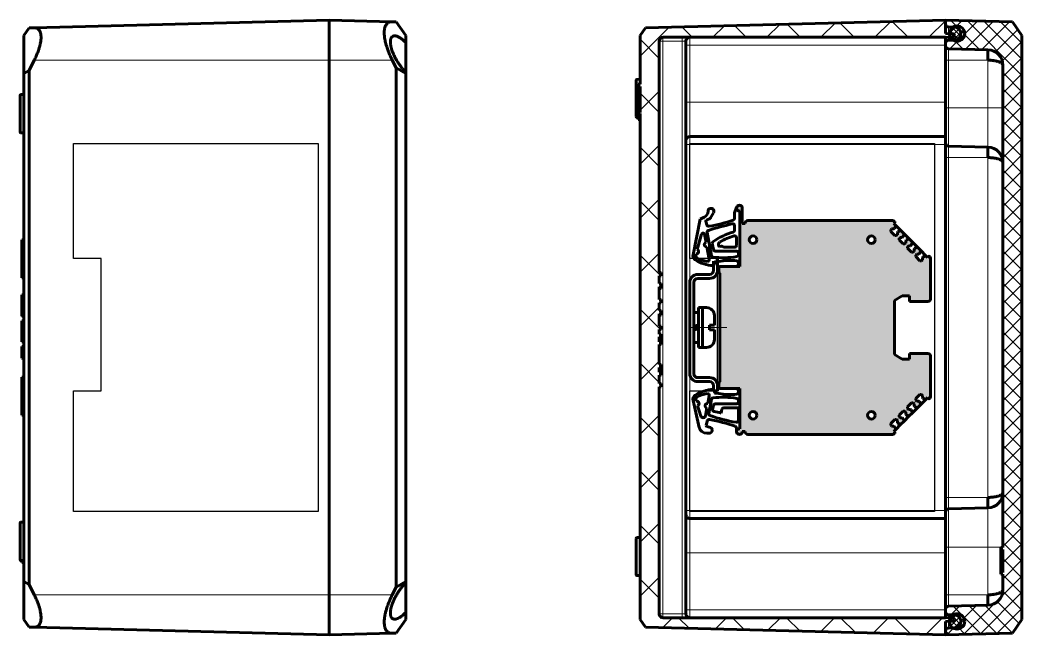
# Model space of a CAD drawing. Header units: millimetres. Extents: x -121 to 299, y -106 to 191.
# Drawn here: x 76 to 181, y 10.2 to 74.6 of the extents above; entities that cross this region are included whole.
import ezdxf

# ---------------------------------------------------------------- set-up
doc = ezdxf.new("R2010")
doc.units = ezdxf.units.MM
for name, pattern in [('K5LT_AXLED', [26.227272, 21.727272, -1.5, 1.5, -1.5]), ('K5LT_BASIC', [0]), ('K5LT_THIN', [0])]:
    doc.linetypes.add(name, pattern=pattern)
doc.layers.add('Системный слой', color=7, linetype='Continuous')

# ---------------------------------------------------------------- blocks, each defined once
blk = doc.blocks.new('VP.161610_leftside')
at = {"color": 7, "true_color": 0xffffff}
blk.add_lwpolyline([(0, 64.1), (96.3, 64.1), (96.3, 0), (64.74, 0), (64.74, 7.28), (30.09, 7.28), (30.09, 0), (0, 0), (0, 64.1)], dxfattribs=at)
at = {"layer": 'Системный слой', "color": 150, "linetype": 'K5LT_BASIC', "lineweight": 60, "true_color": 0x0080ff}
for p, q in [((-31.92, 84.5), (-28.35, 87)), ((-28.35, 87), (-26.45, 87)), ((-26.45, 87), (-22.85, 87)), ((-22.85, 87), (-18.75, 87)), ((-19.83, 84.5), (-18.35, 87)), ((-18.75, 87), (-18.35, 87)), ((-18.35, 87), (114.65, 87)), ((116.13, 84.5), (114.65, 87)), ((114.65, 87), (115.05, 87)), ((115.05, 87), (119.15, 87)), ((119.15, 87), (122.75, 87)), ((122.75, 87), (124.65, 87)), ((128.22, 84.5), (124.65, 87)), ((-31.92, 84.5), (-31.94, 83.49)), ((-21.85, 83.49), (-19.83, 84.5)), ((-19.83, 84.5), (116.13, 84.5)), ((116.13, 84.5), (118.15, 83.49)), ((128.24, 83.49), (128.22, 84.5)), ((-31.94, 83.49), (-32.37, 67)), ((128.24, 83.49), (128.67, 67)), ((-32.37, 67), (-21.85, 67)), ((-32.37, 67), (-30.35, -10.28)), ((-32.37, 67), (-21.85, 67)), ((-21.85, 67), (118.15, 67)), ((-21.85, 67), (118.15, 67)), ((118.15, 67), (128.67, 67)), ((118.15, 67), (128.67, 67)), ((128.67, 67), (126.65, -10.28)), ((-30.35, -10.28), (-30.32, -11.62)), ((-19.16, -11.62), (-21.85, -10.28)), ((118.15, -10.28), (115.46, -11.62)), ((126.61, -11.62), (126.65, -10.28)), ((-30.32, -11.62), (-28.35, -13)), ((-28.35, -13), (-18.35, -13)), ((115.46, -11.62), (-19.16, -11.62)), ((-19.16, -11.62), (-18.35, -13)), ((-18.35, -13), (114.65, -13)), ((25.15, -13), (25.16, -13.5)), ((35.15, -13), (35.14, -13.5)), ((39.6, -13), (39.62, -13.5)), ((43.99, -13), (43.98, -13.5)), ((45.02, -13), (45.01, -13.5)), ((45.05, -13), (45.03, -13.5)), ((45.12, -13), (45.11, -13.5)), ((45.16, -13), (45.15, -13.5)), ((45.17, -13), (45.16, -13.5)), ((46.36, -13), (46.37, -13.5)), ((46.36, -13), (46.37, -13.5)), ((47.94, -13), (47.95, -13.5)), ((47.95, -13), (47.97, -13.5)), ((48.73, -13), (48.72, -13.5)), ((49.51, -13), (49.53, -13.5)), ((49.53, -13), (49.54, -13.5)), ((49.92, -13), (49.91, -13.5)), ((50.16, -13), (50.15, -13.5)), ((50.21, -13), (50.2, -13.5)), ((50.29, -13), (50.28, -13.5)), ((51.88, -13), (51.86, -13.5)), ((51.87, -13), (51.86, -13.5)), ((53.09, -13), (53.1, -13.5)), ((53.1, -13), (53.11, -13.5)), ((56.11, -13), (56.1, -13.5)), ((56.2, -13), (56.19, -13.5)), ((56.23, -13), (56.22, -13.5)), ((61.15, -13), (61.16, -13.5)), ((71.15, -13), (71.14, -13.5)), ((109.68, -13), (109.67, -13.5)), ((109.69, -13), (109.68, -13.5)), ((115.46, -11.62), (114.65, -13)), ((114.65, -13), (124.65, -13)), ((126.61, -11.62), (124.65, -13)), ((-12.85, -13.19), (-12.83, -13.81)), ((-12.63, -14), (-3.07, -14)), ((-2.86, -13.19), (-2.87, -13.81)), ((25.16, -13.5), (26.65, -13.5)), ((26.65, -13.5), (33.65, -13.5)), ((33.65, -13.5), (35.14, -13.5)), ((39.62, -13.5), (39.68, -13.5)), ((39.68, -13.5), (39.85, -13.5)), ((39.85, -13.5), (40.12, -13.5)), ((40.12, -13.5), (40.54, -13.5)), ((40.54, -13.5), (41.48, -13.5)), ((41.48, -13.5), (42.55, -13.5)), ((42.55, -13.5), (43.34, -13.5)), ((43.34, -13.5), (43.98, -13.5)), ((43.98, -13.5), (44.58, -13.5)), ((44.58, -13.5), (45.01, -13.5)), ((45.01, -13.5), (45.03, -13.5)), ((45.03, -13.5), (45.11, -13.5)), ((45.11, -13.5), (45.15, -13.5)), ((45.15, -13.5), (45.16, -13.5)), ((46.37, -13.5), (46.4, -13.5)), ((46.37, -13.5), (46.37, -13.5)), ((46.4, -13.5), (46.49, -13.5)), ((46.49, -13.5), (46.62, -13.5)), ((46.62, -13.5), (46.75, -13.5)), ((46.75, -13.5), (47.95, -13.5)), ((47.95, -13.5), (47.97, -13.5)), ((47.97, -13.5), (48.01, -13.5)), ((48.01, -13.5), (48.07, -13.5)), ((48.07, -13.5), (48.2, -13.5)), ((48.2, -13.5), (48.33, -13.5)), ((48.33, -13.5), (48.48, -13.5)), ((48.48, -13.5), (48.6, -13.5)), ((48.6, -13.5), (48.66, -13.5)), ((48.66, -13.5), (48.69, -13.5)), ((48.69, -13.5), (48.71, -13.5)), ((48.71, -13.5), (48.72, -13.5)), ((48.72, -13.5), (49.53, -13.5)), ((49.53, -13.5), (49.54, -13.5)), ((49.54, -13.5), (49.57, -13.5)), ((49.57, -13.5), (49.64, -13.5)), ((49.64, -13.5), (49.77, -13.5)), ((49.77, -13.5), (49.91, -13.5)), ((49.91, -13.5), (50.15, -13.5)), ((50.15, -13.5), (50.2, -13.5)), ((50.2, -13.5), (50.25, -13.5)), ((50.25, -13.5), (50.28, -13.5)), ((50.28, -13.5), (51.86, -13.5)), ((51.86, -13.5), (51.86, -13.5)), ((53.1, -13.5), (53.11, -13.5)), ((53.11, -13.5), (53.15, -13.5)), ((53.15, -13.5), (53.22, -13.5)), ((53.22, -13.5), (53.34, -13.5)), ((53.34, -13.5), (53.49, -13.5)), ((53.49, -13.5), (53.63, -13.5)), ((53.63, -13.5), (53.75, -13.5)), ((53.75, -13.5), (56.1, -13.5)), ((56.1, -13.5), (56.16, -13.5)), ((56.16, -13.5), (56.19, -13.5)), ((56.19, -13.5), (56.22, -13.5)), ((61.16, -13.5), (62.65, -13.5)), ((62.65, -13.5), (69.65, -13.5)), ((69.65, -13.5), (71.14, -13.5)), ((99.15, -13.19), (99.17, -13.81)), ((99.37, -14), (104.15, -14)), ((104.15, -14), (108.93, -14)), ((109.14, -13.19), (109.13, -13.81)), ((109.14, -13.5), (109.34, -13.5)), ((109.34, -13.5), (109.52, -13.5)), ((109.52, -13.5), (109.63, -13.5)), ((109.63, -13.5), (109.67, -13.5)), ((109.67, -13.5), (109.68, -13.5))]:
    blk.add_line(p, q, dxfattribs=at)
at = {"layer": 'Системный слой', "color": 7, "linetype": 'K5LT_THIN', "lineweight": 18}
for p, q in [((-21.85, 83.49), (-21.85, 67)), ((118.15, 83.49), (118.15, 67)), ((-21.85, 67), (-21.85, -10.28)), ((118.15, 67), (118.15, -10.28)), ((26.65, -13), (26.65, -13.5)), ((33.65, -13), (33.65, -13.5)), ((39.66, -13), (39.68, -13.5)), ((39.84, -13), (39.85, -13.5)), ((40.11, -13), (40.12, -13.5)), ((40.53, -13), (40.54, -13.5)), ((41.48, -13), (41.48, -13.5)), ((42.55, -13), (42.55, -13.5)), ((43.34, -13), (43.34, -13.5)), ((44.59, -13), (44.58, -13.5)), ((46.39, -13), (46.4, -13.5)), ((46.48, -13), (46.49, -13.5)), ((46.62, -13), (46.62, -13.5)), ((46.75, -13), (46.75, -13.5)), ((48, -13), (48.01, -13.5)), ((48.07, -13), (48.07, -13.5)), ((48.2, -13), (48.2, -13.5)), ((48.33, -13), (48.33, -13.5)), ((48.48, -13), (48.48, -13.5)), ((48.61, -13), (48.6, -13.5)), ((48.67, -13), (48.66, -13.5)), ((48.7, -13), (48.69, -13.5)), ((48.72, -13), (48.71, -13.5)), ((49.56, -13), (49.57, -13.5)), ((49.64, -13), (49.64, -13.5)), ((49.77, -13), (49.77, -13.5)), ((50.26, -13), (50.25, -13.5)), ((53.14, -13), (53.15, -13.5)), ((53.21, -13), (53.22, -13.5)), ((53.34, -13), (53.34, -13.5)), ((53.49, -13), (53.49, -13.5)), ((53.64, -13), (53.63, -13.5)), ((53.76, -13), (53.75, -13.5)), ((56.17, -13), (56.16, -13.5)), ((62.65, -13), (62.65, -13.5)), ((69.65, -13), (69.65, -13.5)), ((109.36, -13), (109.34, -13.5)), ((109.54, -13), (109.52, -13.5)), ((109.64, -13), (109.63, -13.5)), ((-12.85, -13.19), (-2.86, -13.19)), ((-12.83, -13.81), (-2.87, -13.81)), ((99.15, -13.19), (104.15, -13.19)), ((99.17, -13.81), (104.15, -13.81)), ((104.15, -13.19), (109.14, -13.19)), ((104.15, -13.81), (109.13, -13.81))]:
    blk.add_line(p, q, dxfattribs=at)
at = {"layer": 'Системный слой', "color": 150, "linetype": 'K5LT_BASIC', "lineweight": 60, "true_color": 0x0080ff}
for centre, start, end in [((-13.04, -13.2), 1.5, 90), ((-2.66, -13.2), 90, 178.5), ((98.96, -13.2), 1.5, 90), ((98.96, -13.2), 1.5, 90), ((109.34, -13.2), 90, 178.5), ((-12.63, -13.8), 181.5, 270), ((-3.07, -13.8), 270, 358.5), ((99.37, -13.8), 181.5, 270), ((108.93, -13.8), 270, 358.5)]:
    blk.add_arc(centre, 0.2, start, end, dxfattribs=at)
for points, knots in [([(-28.23, 84.09), (-28.24, 84.2), (-28.22, 84.41), (-28.13, 84.71), (-28.01, 85.02), (-27.84, 85.34), (-27.62, 85.68), (-27.38, 86), (-27.01, 86.44), (-26.69, 86.78), (-26.45, 87)], [0, 0, 0, 0, 1.622814, 2.617058, 3.793467, 5.152115, 6.298563, 7.476443, 8.668173, 11, 11, 11, 11]), ([(-18.75, 87), (-19.02, 86.72), (-19.52, 86.25), (-20.21, 85.7), (-20.86, 85.24), (-21.47, 84.84), (-22.07, 84.49), (-22.67, 84.17), (-23.17, 83.93), (-23.69, 83.71), (-24.07, 83.56), (-24.56, 83.38), (-25.09, 83.23), (-25.57, 83.12), (-25.97, 83.05), (-26.38, 83.01), (-26.76, 83), (-27.11, 83.03), (-27.39, 83.09), (-27.61, 83.17), (-27.79, 83.27), (-27.96, 83.4), (-28.12, 83.6), (-28.21, 83.84), (-28.23, 84.01), (-28.23, 84.09)], [0, 0, 0, 0, 2.657448, 4.495492, 5.321934, 7.303666, 8.599917, 9.180668, 11.043511, 11.635882, 12.280253, 13.326661, 14.597818, 15.503943, 16.383215, 17.258785, 18.310462, 19.314209, 20.199718, 21.035259, 21.764693, 22.517452, 23.730896, 25.087107, 26, 26, 26, 26]), ([(124.53, 84.09), (124.53, 83.96), (124.5, 83.78), (124.39, 83.56), (124.25, 83.39), (124.07, 83.25), (123.86, 83.15), (123.65, 83.08), (123.41, 83.03), (123.11, 83), (122.78, 83), (122.4, 83.03), (121.97, 83.09), (121.56, 83.19), (121.08, 83.32), (120.54, 83.49), (119.9, 83.74), (119.36, 83.98), (118.86, 84.23), (118.35, 84.5), (117.74, 84.86), (117.06, 85.31), (116.41, 85.78), (115.7, 86.36), (115.29, 86.75), (115.05, 87)], [0, 0, 0, 0, 1.55391, 2.467247, 3.33369, 4.369242, 5.243443, 5.940575, 6.678117, 7.517353, 8.502493, 9.277912, 10.231497, 11.357218, 11.91941, 13.187288, 14.630497, 15.771474, 16.412577, 17.654973, 18.937792, 20.358053, 22.269238, 23.615145, 26, 26, 26, 26]), ([(122.75, 87), (123.05, 86.72), (123.46, 86.28), (123.87, 85.75), (124.16, 85.31), (124.44, 84.75), (124.54, 84.32), (124.53, 84.09)], [0, 0, 0, 0, 2.132726, 3.379551, 4.106907, 5.659737, 8, 8, 8, 8]), ([(-21.85, 83.49), (-22.26, 83.28), (-23.01, 82.93), (-24.1, 82.48), (-24.99, 82.16), (-25.78, 81.91), (-26.43, 81.73), (-27.08, 81.59), (-27.69, 81.48), (-28.33, 81.4), (-28.94, 81.37), (-29.5, 81.39), (-29.96, 81.45), (-30.33, 81.53), (-30.67, 81.63), (-31, 81.79), (-31.27, 81.96), (-31.51, 82.18), (-31.73, 82.48), (-31.91, 82.92), (-31.95, 83.29), (-31.94, 83.49)], [0, 0, 0, 0, 1.842558, 3.287455, 4.703698, 5.740759, 6.759456, 7.643255, 8.726407, 9.669182, 10.851724, 11.943627, 12.943452, 13.738857, 14.580157, 15.565051, 16.63959, 17.388353, 18.558725, 20.240107, 22, 22, 22, 22]), ([(128.24, 83.49), (128.25, 83.32), (128.23, 83.04), (128.12, 82.68), (127.95, 82.36), (127.73, 82.1), (127.46, 81.89), (127.2, 81.73), (126.89, 81.6), (126.54, 81.5), (126.16, 81.43), (125.67, 81.38), (125.13, 81.38), (124.47, 81.42), (123.74, 81.52), (122.91, 81.69), (122.18, 81.88), (121.52, 82.09), (121.01, 82.26), (120.34, 82.51), (119.71, 82.76), (118.92, 83.11), (118.45, 83.34), (118.15, 83.49)], [0, 0, 0, 0, 1.611213, 2.801312, 3.975977, 5.510935, 6.262646, 7.373952, 8.338096, 9.167531, 10.211545, 11.206374, 12.447965, 13.586472, 14.987844, 16.36655, 17.81869, 18.546313, 19.567127, 20.245882, 21.731101, 22.534769, 24, 24, 24, 24]), ([(-30.35, -10.28), (-30.35, -10.15), (-30.34, -9.9), (-30.23, -9.54), (-30.06, -9.26), (-29.85, -9.05), (-29.66, -8.91), (-29.45, -8.79), (-29.21, -8.69), (-28.94, -8.61), (-28.63, -8.55), (-28.24, -8.51), (-27.78, -8.49), (-27.16, -8.53), (-26.41, -8.64), (-25.58, -8.83), (-24.88, -9.03), (-24.17, -9.27), (-23.38, -9.57), (-22.53, -9.94), (-22.02, -10.19), (-21.85, -10.28)], [0, 0, 0, 0, 1.349398, 2.679146, 4.290497, 5.193889, 5.924918, 6.878463, 7.607833, 8.33869, 9.312607, 10.126219, 11.208109, 12.493215, 13.975719, 15.593126, 17.02124, 17.635361, 19.320229, 21.101698, 22, 22, 22, 22]), ([(118.15, -10.28), (118.53, -10.09), (119.23, -9.76), (120.24, -9.35), (121.09, -9.06), (121.84, -8.84), (122.41, -8.71), (122.93, -8.61), (123.42, -8.54), (123.92, -8.5), (124.4, -8.5), (124.86, -8.54), (125.32, -8.62), (125.71, -8.76), (126.02, -8.94), (126.28, -9.16), (126.53, -9.51), (126.64, -9.9), (126.65, -10.19), (126.65, -10.28)], [0, 0, 0, 0, 1.833616, 3.325874, 4.721717, 5.80816, 6.916212, 7.580627, 8.466007, 9.475257, 10.424948, 11.357469, 12.485433, 13.765371, 14.787781, 15.752112, 17.132226, 19.183362, 20, 20, 20, 20])]:
    blk.add_open_spline(points, degree=3, knots=knots, dxfattribs=at)
blk = doc.blocks.new('35_DIN_CUTSIDE')
at = {"layer": 'Системный слой', "color": 150, "linetype": 'K5LT_BASIC', "lineweight": 60, "true_color": 0x0080ff}
for p, q in [((6.24, 14.95), (6.24, 17.35)), ((6.85, 18.06), (7.28, 18.06)), ((7.28, 18.06), (7.28, 14.95)), ((2.08, 13.91), (5.2, 13.91)), ((0, 11.83), (0, -12.09)), ((0, 11.83), (0, -12.09)), ((1.04, 11.83), (1.04, -12.09)), ((5.2, 12.87), (2.08, 12.87)), ((2.29, 3.9), (1.04, 3.9)), ((1.04, 3.9), (1.04, 0)), ((3.33, 5.2), (2.29, 5.2)), ((2.29, 5.2), (2.29, 0)), ((2.29, 0), (2.29, 3.9)), ((4.37, 5.2), (3.33, 5.2)), ((4.37, 5.2), (3.33, 5.2)), ((3.33, 0), (3.33, 5.2)), ((6.45, 0.62), (6.45, 3.12)), ((6.45, 0.62), (6.45, 3.12)), ((1.04, 0.24), (2.29, 0.69)), ((5.2, -0.62), (5.2, 0.62)), ((5.2, 0.62), (6.45, 0.62)), ((5.2, -0.62), (5.2, 0.62)), ((5.2, 0.62), (6.45, 0.62)), ((1.04, -3.9), (1.04, 0)), ((2.29, -0.24), (1.04, -0.69)), ((2.29, -5.2), (2.29, 0)), ((2.29, 0), (2.29, -3.9)), ((3.33, 0), (3.33, -5.2)), ((6.45, -0.62), (5.2, -0.62)), ((6.45, -0.62), (5.2, -0.62)), ((6.45, -0.62), (6.45, -3.12)), ((6.45, -0.62), (6.45, -3.12)), ((2.29, -3.9), (1.04, -3.9)), ((3.33, -5.2), (2.29, -5.2)), ((4.37, -5.2), (3.33, -5.2)), ((4.37, -5.2), (3.33, -5.2)), ((5.2, -13.13), (2.08, -13.13)), ((5.2, -13.13), (2.08, -13.13)), ((2.08, -14.17), (5.2, -14.17)), ((2.08, -14.17), (5.2, -14.17)), ((6.24, -15.21), (6.24, -16.46)), ((7.24, -16.59), (7.28, -15.21)), ((6.41, -16.58), (7.24, -16.59))]:
    blk.add_line(p, q, dxfattribs=at)
at = {"layer": 'Системный слой', "color": 30, "linetype": 'K5LT_AXLED', "lineweight": 18, "true_color": 0xff8000}
blk.add_line((0.29, 0), (9.68, 0), dxfattribs=at)
at = {"layer": 'Системный слой', "color": 150, "linetype": 'K5LT_BASIC', "lineweight": 60, "true_color": 0x0080ff}
for centre, radius, start, end in [((2.08, 11.83), 2.08, 90, 180), ((5.2, 14.95), 2.08, 270, 0), ((5.2, 14.95), 1.04, 270, 0), ((2.08, 11.83), 1.04, 90, 180), ((4.37, 3.12), 2.08, 0, 90), ((4.37, 3.12), 2.08, 0, 90), ((4.37, -3.12), 2.08, 270, 0), ((4.37, -3.12), 2.08, 270, 0), ((2.08, -12.09), 2.08, 180, 270), ((2.08, -12.09), 2.08, 180, 270), ((2.08, -12.09), 1.04, 180, 270), ((2.08, -12.09), 1.04, 180, 270), ((5.2, -15.21), 2.08, 0, 90), ((5.2, -15.21), 2.08, 0, 90), ((5.2, -15.21), 1.04, 0, 90), ((5.2, -15.21), 1.04, 0, 90)]:
    blk.add_arc(centre, radius, start, end, dxfattribs=at)
blk = doc.blocks.new('VP.161610_cutside')
at = {"layer": 'Системный слой'}
h = blk.add_hatch(dxfattribs=at)
h.set_pattern_fill('', angle=135, style=0, pattern_type=0)
h.set_pattern_definition([(135, (-511.597, -10739.818), (-2.12132034, -2.12132034), []), (225, (-511.597, -10739.818), (2.12132034, -2.12132034), [])])
h.paths.add_polyline_path([(106.25, 90), (112.28, 90), (112.28, 89.5), (112.78, 89.5), (112.78, 90), (116.86, 90), (119.23, 89.22), (120.68, 87.18), (120.86, 86.1), (121.13, 75.78), (121.38, 75.22), (121.93, 75), (122.58, 75), (123.15, 75.23), (123.38, 75.78), (123.42, 77.3), (123.92, 78.5), (125.12, 79), (126.33, 78.5), (126.82, 77.3), (126.86, 75.78), (127.11, 75.22), (127.66, 75), (128.67, 75), (128.22, 92.5), (124.65, 95), (-28.35, 95), (-31.92, 92.5), (-32.37, 75), (-31.36, 75), (-30.8, 75.23), (-30.56, 75.78), (-30.52, 77.3), (-30.03, 78.5), (-28.82, 79), (-27.62, 78.5), (-27.12, 77.3), (-27.08, 75.78), (-26.84, 75.22), (-26.28, 75), (-25.63, 75), (-25.06, 75.23), (-24.83, 75.78), (-24.56, 86.1), (-23.72, 88.46), (-21.64, 89.85), (-20.56, 90), (105.74, 90), (105.74, 89.5), (106.25, 89.5)])
h = blk.add_hatch(dxfattribs=at)
h.set_pattern_fill('', angle=135, style=0, pattern_type=0)
h.set_pattern_definition([(135, (-511.597, -10739.818), (-0.70710678, -0.70710678), []), (225, (-511.597, -10739.818), (0.70710678, -0.70710678), [])])
h.paths.add_polyline_path([(123.12, 78), (123.71, 76.59), (125.12, 76), (126.54, 76.59), (127.12, 78), (126.54, 79.41), (125.12, 80), (123.71, 79.41)])
h.paths.add_polyline_path([(-26.82, 78), (-27.41, 79.41), (-28.82, 80), (-30.24, 79.41), (-30.82, 78), (-30.24, 76.59), (-28.82, 76), (-27.41, 76.59)])
h = blk.add_hatch(dxfattribs=at)
h.set_pattern_fill('', angle=135, style=0, pattern_type=0)
h.set_pattern_definition([(135, (-511.597, -10739.818), (-7.071068, -7.071068), []), (225, (-511.597, -10739.818), (7.071068, -7.071068), [])])
h.paths.add_polyline_path([(-28.35, -5), (-15.56, -5), (-15.55, -5.17), (-15.55, -5.33), (-15.54, -5.5), (-15, -5.5), (-14.98, -5), (-8.14, -5), (-8.13, -5.17), (-8.12, -5.33), (-8.11, -5.5), (-7.93, -5.5), (-7.9, -5.24), (-7.89, -5.16), (-7.88, -5.08), (-7.88, -5), (124.65, -5), (126.61, -3.62), (128.67, 75), (125.15, 75), (125.1, 76.74), (124.93, 77.14), (124.6, 77.3), (124.22, 77.09), (124.1, 76.73), (124.15, 75), (124.15, 1), (123.86, 0.29), (123.15, 0), (63.71, 0), (63.71, 0.5), (62.82, 0.5), (62.82, 0), (60.6, 0), (60.6, 0.5), (59.84, 0.5), (59.84, 0), (58.59, 0), (58.59, 0.5), (57.83, 0.5), (57.83, 0), (52.63, 0), (52.63, 0.5), (51.87, 0.5), (51.87, 0), (50.62, 0), (50.62, 0.5), (49.87, 0.5), (49.87, 0), (48.71, 0), (48.71, 0.5), (47.82, 0.5), (47.82, 0), (44.57, 0), (44.57, 0.5), (43.69, 0.5), (43.69, 0), (41.67, 0), (41.67, 0.5), (40.78, 0.5), (40.78, 0), (37.53, 0), (37.53, 0.5), (36.66, 0.5), (36.66, 0), (34.63, 0), (34.63, 0.5), (33.74, 0.5), (33.74, 0), (-26.85, 0), (-27.56, 0.29), (-27.85, 1), (-27.85, 75), (-27.8, 76.73), (-27.96, 77.13), (-28.3, 77.3), (-28.68, 77.08), (-28.8, 76.74), (-28.85, 75), (-32.37, 75), (-30.32, -3.62)])
at = {"color": 7, "true_color": 0xffffff}
blk.add_lwpolyline([(0, 72.1), (96.3, 72.1), (96.3, 8), (64.74, 8), (64.74, 15.28), (30.09, 15.28), (30.09, 8), (0, 8), (0, 72.1)], dxfattribs=at)
at = {"layer": 'Системный слой', "color": 150, "linetype": 'K5LT_BASIC', "lineweight": 60, "true_color": 0x0080ff}
for p, q in [((-28.35, 95), (-31.92, 92.5)), ((-28.35, 95), (124.65, 95)), ((128.22, 92.5), (124.65, 95)), ((-31.92, 92.5), (-32.37, 75)), ((128.67, 75), (128.22, 92.5)), ((-20.56, 90), (105.74, 90)), ((105.74, 90), (105.74, 89.5)), ((105.74, 89.5), (106.25, 89.5)), ((106.25, 90), (106.25, 89.5)), ((106.25, 90), (112.28, 90)), ((106.25, 89.5), (106.32, 89.5)), ((106.32, 89.5), (106.53, 89.5)), ((106.53, 89.5), (106.84, 89.5)), ((106.84, 89.5), (107.22, 89.5)), ((107.22, 90), (107.22, 89.5)), ((107.22, 89.5), (107.25, 89.5)), ((107.25, 90), (107.25, 89.5)), ((107.25, 89.5), (111.28, 89.5)), ((111.28, 89.5), (111.48, 89.5)), ((111.48, 89.5), (111.66, 89.5)), ((111.66, 89.5), (111.83, 89.5)), ((111.83, 89.5), (111.98, 89.5)), ((111.98, 89.5), (112.2, 89.5)), ((112.2, 89.5), (112.28, 89.5)), ((112.28, 89.5), (112.28, 90)), ((112.28, 89.5), (112.28, 89.5)), ((112.28, 89.5), (112.78, 89.5)), ((112.78, 90), (116.86, 90)), ((112.78, 89.5), (112.78, 90)), ((112.79, 89.5), (112.78, 89.5)), ((112.79, 90), (112.79, 89.5)), ((-24.56, 86.1), (-24.83, 75.78)), ((-24.56, 86.1), (-21.85, 86.1)), ((0.94, 86.1), (0.67, 75.78)), ((0.94, 86.1), (3.65, 86.1)), ((92.65, 86.1), (95.36, 86.1)), ((95.36, 86.1), (95.63, 75.78)), ((118.15, 86.1), (120.86, 86.1)), ((121.13, 75.78), (120.86, 86.1)), ((-30.52, 77.3), (-30.56, 75.78)), ((-28.8, 76.74), (-28.85, 75)), ((-27.85, 75), (-27.8, 76.73)), ((-27.08, 75.78), (-27.12, 77.3)), ((123.42, 77.3), (123.38, 75.78)), ((124.1, 76.73), (124.15, 75)), ((125.15, 75), (125.1, 76.74)), ((126.86, 75.78), (126.82, 77.3)), ((-32.37, 75), (-31.36, 75)), ((-32.37, 75), (-30.32, -3.62)), ((-32.37, 75), (-28.85, 75)), ((-27.85, 75), (-27.85, 1)), ((-27.85, 75), (-26.28, 75)), ((-26.28, 75), (-25.63, 75)), ((-25.63, 75), (-21.85, 75)), ((-21.85, 75), (-9.35, 75)), ((-9.35, 75), (-0.13, 75)), ((-1.85, 8), (-1.85, 75)), ((-0.13, 75), (3.65, 75)), ((-0.13, 75), (-0.13, 75)), ((3.65, 75), (92.65, 75)), ((92.65, 75), (96.43, 75)), ((96.43, 75), (105.65, 75)), ((96.43, 75), (96.43, 75)), ((98.15, 8), (98.15, 75)), ((105.65, 75), (118.15, 75)), ((118.15, 75), (121.93, 75)), ((121.93, 75), (122.58, 75)), ((122.58, 75), (124.15, 75)), ((124.15, 1), (124.15, 75)), ((125.15, 75), (128.67, 75)), ((126.61, -3.62), (128.67, 75)), ((127.66, 75), (128.67, 75)), ((-26.85, 7), (123.15, 7)), ((33.74, 0), (-26.85, 0)), ((33.74, 0.5), (33.74, 0)), ((34.63, 0.5), (33.74, 0.5)), ((34.63, 0), (34.63, 0.5)), ((37.53, 0.5), (36.66, 0.5)), ((36.66, 0), (36.66, 0.5)), ((37.53, 0.5), (37.54, 0.5)), ((37.53, 0), (37.53, 0.5)), ((37.54, 0.5), (37.65, 0.5)), ((37.54, 0), (37.54, 0.5)), ((37.65, 0), (37.65, 0.5)), ((37.65, 0.5), (37.74, 0.5)), ((37.74, 0.5), (37.83, 0.5)), ((37.74, 0), (37.74, 0.5)), ((37.83, 0.5), (37.86, 0.5)), ((37.86, 0.5), (37.89, 0.5)), ((37.89, 0.5), (37.9, 0.5)), ((37.9, 0), (37.9, 0.5)), ((40.78, 0.5), (40.78, 0)), ((41.67, 0.5), (40.78, 0.5)), ((41.67, 0), (41.67, 0.5)), ((44.57, 0.5), (43.69, 0.5)), ((43.69, 0), (43.69, 0.5)), ((44.57, 0.5), (44.58, 0.5)), ((44.57, 0), (44.57, 0.5)), ((44.58, 0), (44.58, 0.5)), ((44.58, 0.5), (44.69, 0.5)), ((44.69, 0.5), (44.78, 0.5)), ((44.69, 0), (44.69, 0.5)), ((44.78, 0.5), (44.86, 0.5)), ((44.78, 0), (44.78, 0.5)), ((44.86, 0.5), (44.9, 0.5)), ((44.9, 0.5), (44.93, 0.5)), ((44.93, 0), (44.93, 0.5)), ((44.93, 0.5), (44.93, 0.5)), ((47.82, 0.5), (47.82, 0)), ((48.71, 0.5), (47.82, 0.5)), ((48.71, 0), (48.71, 0.5)), ((49.87, 0), (49.87, 0.5)), ((50.62, 0.5), (49.87, 0.5)), ((50.63, 0.5), (50.62, 0.5)), ((50.62, 0), (50.62, 0.5)), ((50.81, 0.5), (50.63, 0.5)), ((51.01, 0.5), (50.81, 0.5)), ((51.49, 0.5), (51.01, 0.5)), ((51.69, 0.5), (51.49, 0.5)), ((51.86, 0.5), (51.69, 0.5)), ((51.87, 0.5), (51.86, 0.5)), ((51.87, 0), (51.87, 0.5)), ((52.63, 0.5), (51.87, 0.5)), ((52.63, 0), (52.63, 0.5)), ((57.83, 0), (57.83, 0.5)), ((58.59, 0.5), (57.83, 0.5)), ((58.6, 0.5), (58.59, 0.5)), ((58.59, 0), (58.59, 0.5)), ((58.77, 0.5), (58.6, 0.5)), ((58.97, 0.5), (58.77, 0.5)), ((59.45, 0.5), (58.97, 0.5)), ((59.65, 0.5), (59.45, 0.5)), ((59.82, 0.5), (59.65, 0.5)), ((59.84, 0.5), (59.82, 0.5)), ((60.6, 0.5), (59.84, 0.5)), ((59.84, 0), (59.84, 0.5)), ((60.6, 0), (60.6, 0.5)), ((63.71, 0.5), (62.82, 0.5)), ((62.82, 0.5), (62.82, 0)), ((63.71, 0), (63.71, 0.5)), ((36.66, 0), (34.63, 0)), ((40.78, 0), (37.53, 0)), ((43.69, 0), (41.67, 0)), ((47.82, 0), (44.57, 0)), ((49.87, 0), (48.71, 0)), ((51.87, 0), (50.62, 0)), ((57.83, 0), (52.63, 0)), ((59.84, 0), (58.59, 0)), ((62.82, 0), (60.6, 0)), ((123.15, 0), (63.71, 0)), ((-30.32, -3.62), (-28.35, -5)), ((-28.35, -5), (-15.56, -5)), ((-16.85, -5.19), (-16.83, -5.81)), ((-15.63, -5), (-15.62, -5.5)), ((-15.54, -5.5), (-15.56, -5)), ((-15, -5.5), (-14.98, -5)), ((-14.98, -5), (-8.14, -5)), ((-9.58, -5), (-9.59, -5.5)), ((-9.32, -5), (-9.33, -5.5)), ((-9.09, -5), (-9.1, -5.5)), ((-8.34, -5), (-8.33, -5.5)), ((-7.93, -5.5), (-7.9, -5.24)), ((-7.9, -5.24), (-7.88, -5)), ((-7.9, -5.24), (-7.9, -5.5)), ((-7.88, -5), (124.65, -5)), ((-6.68, -5), (-6.69, -5.5)), ((-6.31, -5), (-6.32, -5.5)), ((103.15, -5.19), (103.17, -5.81)), ((113.14, -5.19), (113.13, -5.81)), ((124.65, -5), (126.61, -3.62)), ((-7.07, -6), (-16.63, -6)), ((-15.59, -5.5), (-15.62, -5.5)), ((-15.54, -5.5), (-15.59, -5.5)), ((-15.54, -5.5), (-15, -5.5)), ((-9.59, -5.5), (-15, -5.5)), ((-9.33, -5.5), (-9.59, -5.5)), ((-9.1, -5.5), (-9.33, -5.5)), ((-8.97, -5.5), (-9.1, -5.5)), ((-8.85, -5.5), (-8.97, -5.5)), ((-8.73, -5.5), (-8.85, -5.5)), ((-8.6, -5.5), (-8.73, -5.5)), ((-8.33, -5.5), (-8.6, -5.5)), ((-8.3, -5.5), (-8.33, -5.5)), ((-8.24, -5.5), (-8.3, -5.5)), ((-8.17, -5.5), (-8.24, -5.5)), ((-8.11, -5.5), (-8.17, -5.5)), ((-8.11, -5.5), (-7.93, -5.5)), ((-7.9, -5.5), (-7.93, -5.5)), ((-7.18, -5.5), (-7.9, -5.5)), ((-6.69, -5.5), (-7.18, -5.5)), ((-6.86, -5.5), (-6.87, -5.81)), ((-6.42, -5.5), (-6.69, -5.5)), ((-6.32, -5.5), (-6.42, -5.5)), ((112.93, -6), (103.37, -6))]:
    blk.add_line(p, q, dxfattribs=at)
at = {"layer": 'Системный слой', "color": 7, "linetype": 'K5LT_THIN', "lineweight": 18}
for p, q in [((-9.35, 86.1), (-9.35, 90)), ((105.65, 86.1), (105.65, 90)), ((106.32, 90), (106.32, 89.5)), ((106.53, 90), (106.53, 89.5)), ((106.84, 90), (106.84, 89.5)), ((111.28, 90), (111.28, 89.5)), ((111.48, 90), (111.48, 89.5)), ((111.66, 90), (111.66, 89.5)), ((111.83, 90), (111.83, 89.5)), ((111.98, 90), (111.98, 89.5)), ((112.2, 90), (112.2, 89.5)), ((112.28, 90), (112.28, 89.5)), ((-21.85, 86.1), (-21.85, 75.78)), ((-21.85, 86.1), (-9.35, 86.1)), ((-9.35, 86.1), (-9.35, 75.78)), ((-9.35, 86.1), (0.94, 86.1)), ((3.65, 86.1), (3.65, 75.78)), ((3.65, 86.1), (92.65, 86.1)), ((92.65, 86.1), (92.65, 75.78)), ((95.36, 86.1), (105.65, 86.1)), ((105.65, 86.1), (105.65, 75.78)), ((105.65, 86.1), (118.15, 86.1)), ((118.15, 86.1), (118.15, 75.78)), ((-30.56, 75.78), (-28.83, 75.78)), ((-25.8, 8), (-25.8, 75)), ((-24.83, 75.78), (-21.85, 75.78)), ((-21.85, 75), (-21.85, 75.78)), ((-21.85, 75.78), (-9.35, 75.78)), ((-10.85, 8), (-10.85, 75)), ((-9.35, 75.78), (0.67, 75.78)), ((-9.35, 75), (-9.35, 75.78)), ((0.2, 8), (0.2, 75)), ((0.67, 75.78), (3.65, 75.78)), ((3.65, 75), (3.65, 75.78)), ((3.65, 75.78), (92.65, 75.78)), ((92.65, 75.78), (95.63, 75.78)), ((92.65, 75), (92.65, 75.78)), ((95.63, 75.78), (105.65, 75.78)), ((96.1, 8), (96.1, 75)), ((105.65, 75), (105.65, 75.78)), ((105.65, 75.78), (118.15, 75.78)), ((107.15, 8), (107.15, 75)), ((118.15, 75), (118.15, 75.78)), ((118.15, 75.78), (121.13, 75.78)), ((122.1, 8), (122.1, 75)), ((125.13, 75.78), (126.86, 75.78)), ((-25.8, 8), (-27.85, 8)), ((-25.8, 8), (-10.85, 8)), ((-25.8, 8), (-25.8, 7)), ((-10.85, 8), (-10.85, 7)), ((-1.85, 8), (-10.85, 8)), ((0.2, 8), (-1.85, 8)), ((0.2, 8), (0.2, 7)), ((0.2, 8), (96.1, 8)), ((96.1, 8), (96.1, 7)), ((98.15, 8), (96.1, 8)), ((107.15, 8), (98.15, 8)), ((107.15, 8), (122.1, 8)), ((107.15, 8), (107.15, 7)), ((124.15, 8), (122.1, 8)), ((122.1, 8), (122.1, 7)), ((-26.85, 6.03), (-26.85, 7)), ((-26.85, 6.03), (123.15, 6.03)), ((-26.85, 0.97), (-26.85, 6.03)), ((123.15, 7), (123.15, 6.03)), ((123.15, 6.03), (123.15, 0.97)), ((-26.85, 0.97), (123.15, 0.97)), ((-26.85, 0), (-26.85, 0.97)), ((37.83, 0), (37.83, 0.5)), ((37.86, 0), (37.86, 0.5)), ((37.89, 0), (37.89, 0.5)), ((44.86, 0), (44.86, 0.5)), ((44.9, 0), (44.9, 0.5)), ((44.93, 0), (44.93, 0.5)), ((50.63, 0), (50.63, 0.5)), ((50.81, 0), (50.81, 0.5)), ((51.01, 0), (51.01, 0.5)), ((51.49, 0), (51.49, 0.5)), ((51.69, 0), (51.69, 0.5)), ((51.86, 0), (51.86, 0.5)), ((58.6, 0), (58.6, 0.5)), ((58.77, 0), (58.77, 0.5)), ((58.97, 0), (58.97, 0.5)), ((59.45, 0), (59.45, 0.5)), ((59.65, 0), (59.65, 0.5)), ((59.82, 0), (59.82, 0.5)), ((123.15, 0.97), (123.15, 0)), ((-15.62, -5.19), (-16.85, -5.19)), ((-15.6, -5), (-15.59, -5.5)), ((-8.97, -5), (-8.97, -5.5)), ((-8.85, -5), (-8.85, -5.5)), ((-8.72, -5), (-8.73, -5.5)), ((-8.6, -5), (-8.6, -5.5)), ((-8.32, -5), (-8.3, -5.5)), ((-8.25, -5), (-8.24, -5.5)), ((-8.18, -5), (-8.17, -5.5)), ((-7.17, -5), (-7.18, -5.5)), ((-6.41, -5), (-6.42, -5.5)), ((113.14, -5.19), (103.15, -5.19)), ((-6.87, -5.81), (-16.83, -5.81)), ((113.13, -5.81), (103.17, -5.81))]:
    blk.add_line(p, q, dxfattribs=at)
at = {"layer": 'Системный слой', "color": 150, "linetype": 'K5LT_BASIC', "lineweight": 60, "true_color": 0x0080ff}
for centre in [(-28.82, 78), (125.12, 78)]:
    blk.add_circle(centre, 2, dxfattribs=at)
for centre, radius, start, end in [((-20.56, 86), 4, 90, 178.5), ((4.94, 86), 4, 90, 178.5), ((91.36, 86), 4, 1.5, 90), ((116.86, 86), 4, 1.5, 90), ((-28.82, 77.3), 1.7, 0, 180), ((125.12, 77.3), 1.7, 0, 180), ((-28.23, 76.73), 0.573, 96.6379, 178.5), ((-28.36, 76.74), 0.558, 358.5, 83.2745), ((124.66, 76.74), 0.558, 96.7255, 181.5), ((124.53, 76.73), 0.573, 1.5, 83.3621), ((-31.36, 75.8), 0.8, 270, 358.5), ((-26.28, 75.8), 0.8, 181.5, 270), ((-25.63, 75.8), 0.8, 270, 358.5), ((-0.13, 75.8), 0.8, 270, 358.5), ((96.43, 75.8), 0.8, 181.5, 270), ((121.93, 75.8), 0.8, 181.5, 270), ((122.58, 75.8), 0.8, 270, 358.5), ((127.66, 75.8), 0.8, 181.5, 270), ((-26.85, 8), 1, 180, 270), ((-0.85, 8), 1, 180, 270), ((97.15, 8), 1, 270, 0), ((123.15, 8), 1, 270, 0), ((-26.85, 1), 1, 180, 270), ((123.15, 1), 1, 270, 0), ((-17.04, -5.2), 0.2, 1.5, 90), ((102.96, -5.2), 0.2, 1.5, 90), ((113.34, -5.2), 0.2, 90, 178.5), ((-16.63, -5.8), 0.2, 181.5, 270), ((-7.07, -5.8), 0.2, 270, 358.5), ((103.37, -5.8), 0.2, 181.5, 270), ((112.93, -5.8), 0.2, 270, 358.5)]:
    blk.add_arc(centre, radius, start, end, dxfattribs=at)
at = {"layer": 'Системный слой', "color": 7, "linetype": 'K5LT_THIN', "lineweight": 18}
for centre, major_axis, start_param, end_param in [((-26.85, 6.05), (-1, 0), 0, 1.570796), ((123.15, 6.05), (1, 0), 4.712389, 6.283185), ((-26.85, 1), (-1, 0), 0, 1.570796), ((123.15, 1), (1, 0), 4.712389, 6.283185)]:
    blk.add_ellipse(centre, major_axis=major_axis, ratio=0.026177, start_param=start_param, end_param=end_param, dxfattribs=at)
at = {"layer": 'Системный слой', "color": 150, "linetype": 'K5LT_BASIC', "lineweight": 60, "true_color": 0x0080ff}
for points, knots in [([(-21.85, 86.1), (-21.85, 86.28), (-21.84, 86.6), (-21.81, 87.05), (-21.76, 87.46), (-21.71, 87.85), (-21.64, 88.23), (-21.55, 88.59), (-21.45, 88.92), (-21.33, 89.22), (-21.2, 89.48), (-21.06, 89.7), (-20.91, 89.86), (-20.74, 89.97), (-20.62, 90), (-20.56, 90)], [0, 0, 0, 0, 1.300748, 2.439918, 3.480591, 4.564561, 5.707801, 6.853774, 8.034512, 9.246294, 10.495013, 11.789796, 13.093482, 14.504008, 16, 16, 16, 16]), ([(3.65, 86.1), (3.65, 86.28), (3.66, 86.6), (3.69, 87.05), (3.74, 87.46), (3.79, 87.85), (3.86, 88.23), (3.95, 88.59), (4.05, 88.92), (4.17, 89.22), (4.3, 89.48), (4.44, 89.7), (4.59, 89.86), (4.76, 89.97), (4.88, 90), (4.94, 90)], [0, 0, 0, 0, 1.300754, 2.439926, 3.4806, 4.564572, 5.707813, 6.853786, 8.034526, 9.246309, 10.495025, 11.789813, 13.093491, 14.504015, 16, 16, 16, 16]), ([(92.65, 86.1), (92.65, 86.28), (92.64, 86.6), (92.61, 87.05), (92.56, 87.46), (92.51, 87.85), (92.44, 88.23), (92.35, 88.59), (92.25, 88.92), (92.13, 89.22), (92, 89.48), (91.86, 89.7), (91.71, 89.86), (91.54, 89.97), (91.42, 90), (91.36, 90)], [0, 0, 0, 0, 1.300826, 2.440061, 3.480793, 4.564824, 5.708128, 6.854166, 8.03497, 9.246821, 10.495606, 11.790465, 13.094216, 14.504817, 16, 16, 16, 16]), ([(118.15, 86.1), (118.15, 86.28), (118.14, 86.6), (118.11, 87.05), (118.06, 87.46), (118.01, 87.85), (117.94, 88.23), (117.85, 88.59), (117.75, 88.92), (117.63, 89.22), (117.5, 89.48), (117.36, 89.7), (117.21, 89.86), (117.04, 89.97), (116.92, 90), (116.86, 90)], [0, 0, 0, 0, 1.300748, 2.439918, 3.480591, 4.564561, 5.707801, 6.853774, 8.034512, 9.246294, 10.495013, 11.789796, 13.093482, 14.504008, 16, 16, 16, 16])]:
    blk.add_open_spline(points, degree=3, knots=knots, dxfattribs=at)
blk.add_open_spline([(-8.11, -5.5), (-8.12, -5.33), (-8.13, -5.17), (-8.14, -5)], degree=3, dxfattribs=at)
at = {"rotation": 90}
blk.add_blockref('35_DIN_CUTSIDE', (48.15, 8), dxfattribs=at)
blk = doc.blocks.new('SUPU_SCREW_WHITE_16_viewside')
at = {"true_color": 0xffffff}
h = blk.add_hatch(color=7, dxfattribs=at)
h.paths.add_polyline_path([(5.8, 30.51), (5.8, 16), (0.8, 16), (0.45, 15.85), (0.3, 15.5), (0.3, 14.5), (0.6, 14.2), (0.6, -14.2), (0.3, -14.5), (0.3, -15.5), (0.45, -15.85), (0.8, -16), (5.8, -16), (5.8, -26.51), (5.25, -26.65), (4.96, -27.15), (5.1, -27.7), (5.6, -27.99), (6.15, -27.85), (6.44, -27.35), (6.45, -27.25), (7.2, -27.25), (7.42, -27.78), (7.95, -28), (45.85, -28), (46.38, -27.78), (46.39, -27.77), (46.46, -27.59), (46.38, -27.42), (46.17, -27.21), (46.68, -26.7), (46.67, -26.67), (46.32, -25.99), (46.17, -25.85), (45.59, -25.85), (45.35, -25.61), (45.35, -25.18), (46.41, -24.12), (46.84, -24.12), (47.08, -24.36), (47.08, -24.94), (47.22, -25.09), (47.9, -25.43), (47.94, -25.44), (48.87, -24.51), (48.86, -24.48), (48.51, -23.8), (48.37, -23.65), (47.78, -23.65), (47.55, -23.42), (47.55, -22.99), (48.61, -21.93), (49.03, -21.93), (49.27, -22.17), (49.27, -22.75), (49.41, -22.89), (50.09, -23.24), (50.13, -23.25), (51.06, -22.32), (51.05, -22.29), (50.7, -21.6), (50.56, -21.46), (49.98, -21.46), (49.74, -21.22), (49.74, -20.8), (50.8, -19.74), (51.22, -19.74), (51.46, -19.98), (51.46, -20.56), (51.6, -20.7), (52.29, -21.05), (52.32, -21.06), (53.25, -20.13), (53.24, -20.1), (52.89, -19.41), (52.75, -19.27), (52.17, -19.27), (51.93, -19.03), (51.93, -18.61), (52.99, -17.55), (53.41, -17.55), (53.65, -17.78), (53.65, -18.37), (53.79, -18.51), (54.48, -18.86), (54.51, -18.87), (55.01, -18.37), (55.22, -18.58), (55.4, -18.66), (55.57, -18.59), (55.8, -18.06), (55.8, -18.05), (55.8, -7.55), (55.58, -7.02), (55.05, -6.8), (50.3, -6.8), (50.3, -8.3), (48.36, -8.3), (46.3, -7.11), (46.3, 7.11), (48.36, 8.3), (50.3, 8.3), (50.3, 6.8), (55.05, 6.8), (55.58, 7.02), (55.8, 7.55), (55.8, 18.05), (55.58, 18.58), (55.57, 18.59), (55.39, 18.66), (55.22, 18.58), (55.01, 18.37), (54.57, 18.81), (54.49, 18.82), (54.48, 18.81), (53.79, 18.46), (53.65, 18.32), (53.65, 17.74), (53.41, 17.5), (52.99, 17.5), (51.93, 18.56), (51.93, 18.98), (52.17, 19.22), (52.75, 19.22), (52.89, 19.36), (53.24, 20.05), (53.25, 20.13), (53.24, 20.14), (52.38, 21), (52.3, 21.01), (52.29, 21), (51.6, 20.65), (51.46, 20.51), (51.46, 19.93), (51.22, 19.69), (50.8, 19.69), (49.74, 20.75), (49.74, 21.18), (49.98, 21.41), (50.56, 21.41), (50.7, 21.56), (51.05, 22.24), (51.05, 22.32), (51.05, 22.33), (50.19, 23.19), (50.11, 23.2), (50.09, 23.19), (49.41, 22.85), (49.27, 22.7), (49.27, 22.12), (49.03, 21.88), (48.61, 21.88), (47.55, 22.94), (47.55, 23.37), (47.78, 23.61), (48.37, 23.61), (48.51, 23.75), (48.86, 24.43), (48.86, 24.51), (48.86, 24.52), (47.99, 25.39), (47.92, 25.39), (47.9, 25.39), (47.22, 25.04), (47.08, 24.9), (47.08, 24.31), (46.84, 24.07), (46.41, 24.07), (45.35, 25.13), (45.35, 25.56), (45.59, 25.8), (46.17, 25.8), (46.32, 25.94), (46.67, 26.62), (46.67, 26.7), (46.66, 26.72), (46.17, 27.21), (46.38, 27.42), (46.46, 27.6), (46.38, 27.78), (45.85, 28), (45.85, 28), (7.95, 28), (7.42, 27.78), (7.2, 27.25), (6.45, 27.25), (6.45, 31.25), (6.23, 31.78), (5.7, 32), (5.17, 31.78), (4.95, 31.25), (5.17, 30.72), (5.7, 30.5), (5.8, 30.51)])
h.paths.add_polyline_path([(9.3, 22.01), (8.6, 22.3), (8.31, 23), (8.6, 23.7), (9.3, 23.99), (10, 23.7), (10.29, 23), (10, 22.3)])
h.paths.add_polyline_path([(40.3, 22.01), (39.6, 22.3), (39.31, 23), (39.6, 23.7), (40.3, 23.99), (41, 23.7), (41.29, 23), (41, 22.3)])
h.paths.add_polyline_path([(9.3, -23.99), (8.6, -23.7), (8.31, -23), (8.6, -22.3), (9.3, -22.01), (10, -22.3), (10.29, -23), (10, -23.7)])
h.paths.add_polyline_path([(40.3, -23.99), (39.6, -23.7), (39.31, -23), (39.6, -22.3), (40.3, -22.01), (41, -22.3), (41.29, -23), (41, -23.7)])
at = {"color": 150, "linetype": 'K5LT_BASIC', "lineweight": 60, "true_color": 0x0080ff}
for p, q in [((4.99, 31.5), (4.45, 30.05)), ((-3.51, 28.91), (-4.59, 28.41)), ((-1.7, 31.2), (-1.98, 31.2)), ((-1.82, 28.75), (-1.05, 30.07)), ((4.45, 30.05), (4.45, 28.6)), ((5.8, 30.51), (5.8, 16)), ((6.45, 27.25), (6.45, 31.25)), ((-4.59, 28.41), (-6.43, 19.05)), ((-2.78, 26.86), (-3.05, 27.84)), ((-2.95, 28.07), (-2.15, 28.44)), ((4.45, 25.45), (4.45, 26.64)), ((7.2, 27.25), (6.45, 27.25)), ((45.85, 28), (7.95, 28)), ((46.17, 27.21), (46.38, 27.42)), ((46.66, 26.72), (46.17, 27.21)), ((46.32, 25.94), (46.67, 26.62)), ((47.99, 25.39), (46.66, 26.72)), ((-4.18, 24.44), (-5.31, 20.45)), ((-2.99, 22.29), (-3.38, 24.4)), ((-2.75, 24.86), (-1.63, 18.81)), ((45.35, 25.56), (45.59, 25.8)), ((45.35, 25.13), (45.35, 25.56)), ((46.41, 24.07), (45.35, 25.13)), ((45.59, 25.8), (46.17, 25.8)), ((46.17, 25.8), (46.32, 25.94)), ((46.84, 24.07), (46.41, 24.07)), ((47.08, 24.31), (46.84, 24.07)), ((47.22, 25.04), (47.08, 24.9)), ((47.08, 24.9), (47.08, 24.31)), ((47.9, 25.39), (47.22, 25.04)), ((48.86, 24.52), (47.99, 25.39)), ((48.37, 23.61), (48.51, 23.75)), ((48.51, 23.75), (48.86, 24.43)), ((50.19, 23.19), (48.86, 24.52)), ((-2.17, 17.91), (-2.77, 21.11)), ((-1.09, 20.41), (-1.39, 22.01)), ((1.52, 21), (4.45, 21)), ((4.95, 21.5), (4.95, 23.5)), ((47.55, 23.37), (47.78, 23.61)), ((47.55, 22.94), (47.55, 23.37)), ((48.61, 21.88), (47.55, 22.94)), ((47.78, 23.61), (48.37, 23.61)), ((49.03, 21.88), (48.61, 21.88)), ((49.27, 22.12), (49.03, 21.88)), ((49.41, 22.85), (49.27, 22.7)), ((49.27, 22.7), (49.27, 22.12)), ((50.09, 23.19), (49.41, 22.85)), ((49.74, 21.18), (49.98, 21.41)), ((49.74, 20.75), (49.74, 21.18)), ((49.98, 21.41), (50.56, 21.41)), ((51.05, 22.33), (50.19, 23.19)), ((50.56, 21.41), (50.7, 21.56)), ((50.7, 21.56), (51.05, 22.24)), ((52.38, 21), (51.05, 22.33)), ((52.29, 21), (51.6, 20.65)), ((53.24, 20.14), (52.38, 21)), ((-5.63, 19.31), (-5.73, 18.96)), ((4.95, 20), (-0.6, 20)), ((5.45, 19.05), (5.45, 19.5)), ((50.8, 19.69), (49.74, 20.75)), ((51.22, 19.69), (50.8, 19.69)), ((51.46, 19.93), (51.22, 19.69)), ((51.6, 20.65), (51.46, 20.51)), ((51.46, 20.51), (51.46, 19.93)), ((51.93, 18.98), (52.17, 19.22)), ((51.93, 18.56), (51.93, 18.98)), ((52.99, 17.5), (51.93, 18.56)), ((52.17, 19.22), (52.75, 19.22)), ((52.75, 19.22), (52.89, 19.36)), ((52.89, 19.36), (53.24, 20.05)), ((54.57, 18.81), (53.24, 20.14)), ((53.79, 18.46), (53.65, 18.32)), ((54.48, 18.81), (53.79, 18.46)), ((55.01, 18.37), (54.57, 18.81)), ((55.22, 18.58), (55.01, 18.37)), ((-0.96, 16.34), (-0.74, 17.09)), ((-0.55, 17.24), (0.3, 17.24)), ((5.8, 16), (0.8, 16)), ((5.45, 17), (5.45, 16.5)), ((53.41, 17.5), (52.99, 17.5)), ((53.65, 17.74), (53.41, 17.5)), ((53.65, 18.32), (53.65, 17.74)), ((55.8, 7.55), (55.8, 18.05)), ((0.3, 15.5), (0.3, 14.5)), ((0.3, 14.5), (0.6, 14.2)), ((0.6, 14.2), (0.6, -14.2)), ((46.3, 7.11), (48.36, 8.3)), ((48.36, 8.3), (50.3, 8.3)), ((50.3, 8.3), (50.3, 6.8)), ((55.8, 7.55), (55.8, 8.3)), ((46.3, -7.11), (46.3, 7.11)), ((50.3, 6.8), (55.05, 6.8)), ((48.36, -8.3), (46.3, -7.11)), ((55.05, -6.8), (50.3, -6.8)), ((50.3, -6.8), (50.3, -8.3)), ((55.8, -8.3), (55.8, -7.55)), ((55.8, -18.05), (55.8, -7.55)), ((50.3, -8.3), (48.36, -8.3)), ((0.6, -14.2), (0.3, -14.5)), ((0.3, -14.5), (0.3, -15.5)), ((-2.55, -19.91), (-2.17, -17.91)), ((-0.74, -17.1), (-0.96, -16.35)), ((0.3, -17.24), (-0.55, -17.24)), ((0.8, -16), (5.8, -16)), ((5.8, -16), (4.95, -16)), ((5.45, -16.5), (5.45, -17)), ((5.8, -16), (5.8, -26.51)), ((51.93, -18.61), (52.99, -17.55)), ((52.99, -17.55), (53.41, -17.55)), ((53.41, -17.55), (53.65, -17.78)), ((53.65, -17.78), (53.65, -18.37)), ((-6.42, -19.09), (-4.8, -26.15)), ((-5.72, -18.98), (-5.62, -19.32)), ((-5.26, -20.47), (-4.41, -23.18)), ((-1.63, -18.81), (-2.33, -22.49)), ((-1.29, -21.4), (-1.09, -20.4)), ((-0.6, -20), (4.95, -20)), ((5.45, -19.5), (5.45, -19.05)), ((49.74, -20.8), (50.8, -19.74)), ((49.74, -21.22), (49.74, -20.8)), ((50.8, -19.74), (51.22, -19.74)), ((51.22, -19.74), (51.46, -19.98)), ((51.46, -19.98), (51.46, -20.56)), ((51.46, -20.56), (51.6, -20.7)), ((51.6, -20.7), (52.29, -21.05)), ((51.93, -19.03), (51.93, -18.61)), ((52.17, -19.27), (51.93, -19.03)), ((52.75, -19.27), (52.17, -19.27)), ((52.32, -21.06), (53.25, -20.13)), ((52.89, -19.41), (52.75, -19.27)), ((53.24, -20.1), (52.89, -19.41)), ((53.25, -20.13), (54.51, -18.87)), ((53.65, -18.37), (53.79, -18.51)), ((53.79, -18.51), (54.48, -18.86)), ((54.51, -18.87), (55.01, -18.37)), ((55.01, -18.37), (55.22, -18.58)), ((-3.15, -23.11), (-2.77, -21.09)), ((1.16, -21.4), (0.96, -22.4)), ((5.45, -21), (1.65, -21)), ((5.45, -24.32), (5.45, -21)), ((47.55, -22.99), (48.61, -21.93)), ((47.55, -23.42), (47.55, -22.99)), ((47.78, -23.65), (47.55, -23.42)), ((48.61, -21.93), (49.03, -21.93)), ((48.87, -24.51), (50.13, -23.25)), ((49.03, -21.93), (49.27, -22.17)), ((49.27, -22.17), (49.27, -22.75)), ((49.27, -22.75), (49.41, -22.89)), ((49.41, -22.89), (50.09, -23.24)), ((49.98, -21.46), (49.74, -21.22)), ((50.56, -21.46), (49.98, -21.46)), ((50.13, -23.25), (51.06, -22.32)), ((50.7, -21.6), (50.56, -21.46)), ((51.05, -22.29), (50.7, -21.6)), ((51.06, -22.32), (52.32, -21.06)), ((-2.96, -25.7), (-2.69, -24.49)), ((-1.82, -26.2), (-2.81, -25.93)), ((45.35, -25.18), (46.41, -24.12)), ((45.35, -25.61), (45.35, -25.18)), ((45.59, -25.85), (45.35, -25.61)), ((46.17, -25.85), (45.59, -25.85)), ((46.32, -25.99), (46.17, -25.85)), ((46.67, -26.67), (46.32, -25.99)), ((46.41, -24.12), (46.84, -24.12)), ((46.68, -26.7), (47.94, -25.44)), ((46.84, -24.12), (47.08, -24.36)), ((47.08, -24.36), (47.08, -24.94)), ((47.08, -24.94), (47.22, -25.09)), ((47.22, -25.09), (47.9, -25.43)), ((48.37, -23.65), (47.78, -23.65)), ((47.94, -25.44), (48.87, -24.51)), ((48.51, -23.8), (48.37, -23.65)), ((48.86, -24.48), (48.51, -23.8)), ((-2.85, -27.7), (-2.2, -27.7)), ((-1.45, -26.95), (-1.45, -26.68)), ((4.95, -26.35), (4.95, -27.25)), ((6.45, -27.25), (7.2, -27.25)), ((7.95, -28), (45.85, -28)), ((46.17, -27.21), (46.68, -26.7)), ((46.38, -27.42), (46.17, -27.21))]:
    blk.add_line(p, q, dxfattribs=at)
for centre in [(9.3, 23), (40.3, 23), (9.3, -23), (40.3, -23)]:
    blk.add_circle(centre, 0.99, dxfattribs=at)
for centre, radius, start, end in [((5.7, 31.25), 0.75, 0, 277.6621), ((-4.25, 30.5), 1.75, 294.9999, 358.9157), ((-1.7, 30.45), 0.8, 110.3641, 178.9158), ((-1.7, 30.45), 0.75, 329.9996, 90.0001), ((5.7, 31.25), 0.75, 179.1659, 277.6625), ((-2.86, 27.89), 0.2, 115.0025, 195.6774), ((-2.3, 27), 0.5, 195.6778, 279.6735), ((20.53, -46.62), 75.61, 102.7489, 107.6611), ((-8.94, 65.94), 40, 279.675, 289.0436), ((-2.47, 29.12), 0.75, 295.0006, 330.0003), ((3.95, 26.64), 0.5, 0.0003, 102.7491), ((3.95, 28.6), 0.5, 289.0437, 0.0004), ((7.95, 27.25), 0.75, 90, 180), ((45.85, 27.25), 0.75, 44.4303, 90.002), ((46.21, 27.6), 0.25, 315.0034, 44.9991), ((46.57, 26.67), 0.102, 333.9498, 27.1749), ((-3.79, 24.33), 0.41, 10.5394, 164.2228), ((-2.26, 24.95), 0.5, 107.6616, 190.539), ((9.81, 5.81), 20, 106.6178, 123.3238), ((8.33, 9.53), 15, 105.5076, 120.9414), ((3.95, 25.45), 0.5, 286.6185, 359.9998), ((4.45, 23.5), 0.5, 0.0002, 105.507), ((47.95, 25.29), 0.102, 62.8188, 116.0497), ((48.77, 24.48), 0.102, 333.9501, 27.1762), ((-2.88, 21.7), 0.6, 100.4201, 280.6575), ((-0.9, 22.1), 0.5, 123.3236, 190.62), ((1, 21.75), 0.75, 120.9412, 235.9523), ((1, 20.7), 0.6, 30.0004, 134.415), ((4.45, 21.5), 0.5, 270, 0), ((50.14, 23.1), 0.102, 62.8184, 116.048), ((50.96, 22.28), 0.102, 333.952, 27.1819), ((52.33, 20.91), 0.102, 62.809, 116.0482), ((-5.15, 18.8), 1.3, 168.9193, 238.041), ((-5.15, 18.8), 0.6, 164.221, 238.6244), ((-5.55, 19.9), 0.6, 262.2729, 66.1745), ((-1.14, 18.91), 0.5, 190.5386, 263.7736), ((1.36, 41.8), 23.53, 263.7741, 278.971), ((-0.6, 20.5), 0.5, 190.6198, 270.0005), ((4.95, 19.5), 0.5, 0, 90), ((4.95, 19.05), 0.5, 278.971, 0.0002), ((53.15, 20.09), 0.102, 333.9488, 27.1775), ((54.52, 18.72), 0.102, 62.8342, 116.0519), ((55.4, 18.41), 0.25, 47.3251, 134.9989), ((55.05, 18.05), 0.75, 0, 46.3396), ((-0.54, 26.18), 10, 238.0409, 266.4605), ((-1.82, 24.26), 7, 238.6237, 262.5074), ((-2.67, 17.82), 0.5, 262.5074, 10.539), ((-1.15, 16.4), 0.2, 266.4599, 343.975), ((-0.55, 17.04), 0.2, 90.0033, 163.9744), ((3.46, 2.58), 15, 84.1036, 102.163), ((0.8, 15.5), 0.5, 90, 180), ((4.95, 16.5), 0.5, 272.1409, 0), ((4.95, 17), 0.5, 0.0002, 84.1032), ((55.05, 7.55), 0.75, 270, 360), ((55.05, -7.55), 0.75, 0, 90), ((0.8, -15.5), 0.5, 180, 270), ((-5.15, -18.8), 1.3, 121.9587, 192.912), ((-0.54, -26.18), 10, 93.5395, 121.9591), ((-5.15, -18.8), 0.6, 121.3762, 197.3023), ((-1.82, -24.26), 7, 97.4771, 121.3763), ((-2.66, -17.82), 0.5, 349.2959, 97.4757), ((1.36, -41.8), 23.53, 81.029, 96.2274), ((-1.15, -16.4), 0.2, 16.025, 93.5401), ((-0.55, -17.04), 0.2, 196.0256, 269.9967), ((3.46, -2.58), 15, 257.837, 275.8964), ((4.95, -16.5), 0.5, 0, 90), ((4.95, -17), 0.5, 275.8968, 359.9998), ((55.05, -18.05), 0.75, 313.6604, 0), ((-5.45, -19.9), 0.6, 288.6031, 106.0053), ((-2.67, -20.5), 0.6, 78.4978, 260.0948), ((-1.14, -18.91), 0.5, 96.2271, 169.2966), ((-0.6, -20.5), 0.5, 89.9994, 168.6901), ((4.95, -19.5), 0.5, 270, 0), ((4.95, -19.05), 0.5, 359.9998, 81.029), ((53.15, -20.14), 0.102, 6.656, 26.0514), ((54.52, -18.77), 0.102, 243.9481, 263.3402), ((55.4, -18.41), 0.25, 225.0011, 312.6749), ((-3.79, -22.99), 0.65, 197.3027, 349.2968), ((-1.83, -22.58), 0.5, 169.2962, 249.9526), ((10.28, 10.62), 35.84, 249.9535, 261.3257), ((-0.8, -21.5), 0.5, 168.6902, 256.3071), ((10.89, 26.6), 50, 256.3359, 258.5426), ((1.65, -21.5), 0.5, 90.0011, 168.69), ((50.14, -23.15), 0.102, 243.9518, 263.3444), ((50.96, -22.33), 0.102, 6.6549, 26.048), ((52.33, -20.96), 0.102, 243.9518, 263.3492), ((-2.85, -25.7), 2, 192.9121, 270.0001), ((-2.76, -25.74), 0.2, 167.3843, 254.9972), ((-2.2, -24.6), 0.5, 80.2496, 167.3838), ((-8.89, -63.53), 40, 70.2629, 80.25), ((-1.95, -26.68), 0.5, 360, 75.0001), ((4.45, -26.35), 0.5, 359.9996, 70.2628), ((4.95, -24.32), 0.5, 261.3261, 359.9999), ((47.95, -25.34), 0.102, 243.9535, 263.3437), ((48.77, -24.52), 0.102, 6.66, 26.0499), ((-2.2, -26.95), 0.75, 270, 0), ((5.7, -27.25), 0.75, 82.3379, 360), ((7.95, -27.25), 0.75, 180, 270), ((45.85, -27.25), 0.75, 269.9965, 315.8449), ((46.21, -27.6), 0.25, 315.8471, 44.9924), ((46.57, -26.72), 0.102, 6.6634, 26.0519)]:
    blk.add_arc(centre, radius, start, end, dxfattribs=at)

msp = doc.modelspace()

# ---------------------------------------------------------------- block references
at = {"xscale": 0.4, "yscale": 0.4, "zscale": 0.4, "rotation": 270}
for name, p in [('VP.161610_leftside', (81.631, 61.655)), ('VP.161610_cutside', (142.991, 61.655))]:
    msp.add_blockref(name, p, dxfattribs=at)
at = {"xscale": 0.4, "yscale": 0.4, "zscale": 0.4}
msp.add_blockref('SUPU_SCREW_WHITE_16_viewside', (149.103, 42.396), dxfattribs=at)
msp.add_blockref('SUPU_SCREW_WHITE_16_viewside', (149.103, 42.396), dxfattribs=at)
msp.add_blockref('SUPU_SCREW_WHITE_16_viewside', (149.103, 42.396), dxfattribs=at)

doc.saveas('drawing.dxf')
